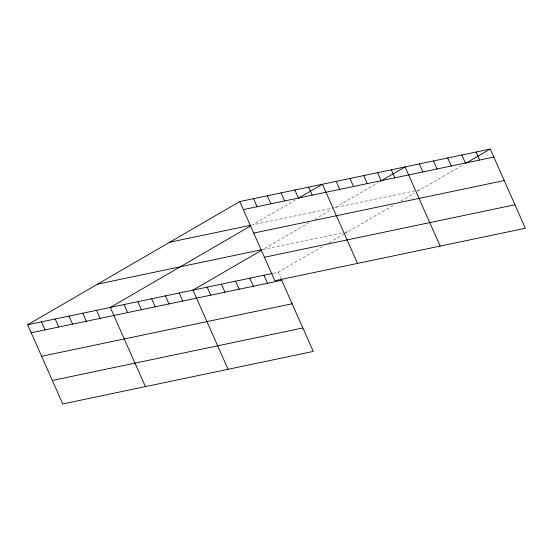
<?xml version="1.0" encoding="UTF-8"?>
<svg xmlns="http://www.w3.org/2000/svg" width="553" height="553" viewBox="0 0 553 553"><rect width="100%" height="100%" fill="white"/><g stroke="black" fill="none" stroke-linecap="round" stroke-linejoin="round"><path stroke-width="0.41" stroke-dasharray="2.77 2.07" d="M295.44 199.903L252.424 224.891L416.091 190.585M309.134 222.645L262.979 249.451L343.98 232.474M314.899 219.292L331.489 209.656M335.097 207.562L378.114 182.58M273.147 273.306L278.159 272.256L323.367 245.995M329.194 242.608L343.779 234.14M344.505 233.719L393.584 205.211M400.794 201.022L414.501 193.059M417.384 191.386L463.283 164.725M416.927 190.412L420.266 189.714M344.816 232.301L348.155 231.596M278.159 272.256L280.751 278.097"/><path stroke-width="0.83" d="M281.069 278.83L313.247 351.438L62.738 403.946L27.65 324.763L239.753 201.562L490.262 149.054L525.35 228.237L274.841 280.744L239.753 201.562M250.986 225.728L110.317 307.433L145.404 386.616M298.357 198.209L322.42 184.232L357.508 263.415M261.521 250.302L192.983 290.111L228.078 369.293M380.298 181.308L405.086 166.909L440.174 246.092M465.474 163.453L490.262 149.054M243.313 209.594L493.822 157.087M169.757 242.221L250.806 225.23M253.716 233.076L504.225 180.568M97.646 284.104L262.17 249.624M264.438 257.263L514.947 204.755M27.65 324.763L272.318 273.479M31.21 332.795L281.719 280.288M41.613 356.277L292.122 303.77M52.335 380.464L302.844 327.957M476.064 152.027L479.624 160.059M461.873 155.006L465.426 163.038M447.674 157.978L451.234 166.011M433.476 160.958L437.036 168.99M419.285 163.93L422.845 171.962M391.31 169.792L394.87 177.824M377.533 172.681L381.093 180.713M363.756 175.571L367.31 183.603M349.973 178.46L353.533 186.492M336.196 181.349L339.756 189.375M308.643 187.121L312.203 195.154M294.867 190.011L298.42 198.043M281.083 192.9L284.643 200.933M267.306 195.783L270.866 203.815M253.53 198.672L257.09 206.704M263.968 275.228L267.521 283.26M249.769 278.207L253.329 286.24M235.571 281.18L239.131 289.212M221.38 284.159L224.94 292.191M207.181 287.131L210.741 295.164M179.207 292.993L182.766 301.026M165.43 295.883L168.99 303.915M151.653 298.772L155.213 306.804M137.877 301.661L141.437 309.694M124.093 304.544L127.653 312.576M96.54 310.323L100.1 318.355M82.763 313.212L86.323 321.245M68.987 316.102L72.54 324.127M55.203 318.984L58.763 327.017M41.427 321.874L44.987 329.906"/></g></svg>
